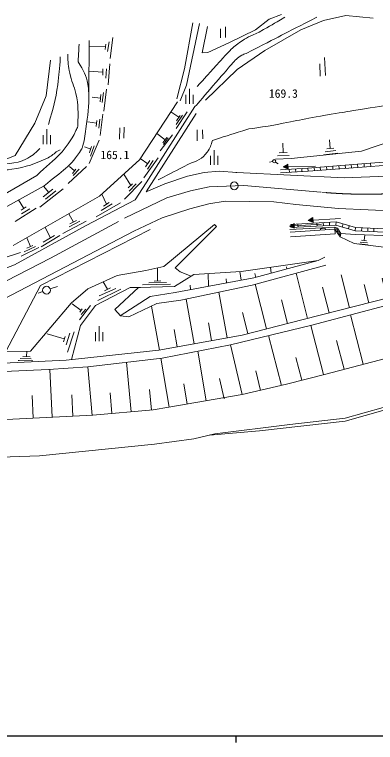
# Model space of a CAD drawing. Units: millimetres, scale not verified. Extents: x 40000 to 680000, y 20000 to 380000.
# Drawn here: x 133703 to 189629, y 204000 to 316746 of the extents above; entities that cross this region are included whole.
import ezdxf
from ezdxf.enums import TextEntityAlignment as Align

# ---------------------------------------------------------------- set-up
doc = ezdxf.new("R2010")
doc.units = ezdxf.units.MM
doc.header["$LTSCALE"] = 1000
doc.linetypes.add('CHAIN', pattern=[18.5, 12, -1.5, 3.5, -1.5])
for name, color, linetype, lineweight in [('M-BGD', 7, 'Continuous', 13), ('M-BMK', 2, 'CHAIN', 13), ('M-TTL-BAND', 7, 'Continuous', 25)]:
    doc.layers.add(name, color=color, linetype=linetype, lineweight=lineweight)
doc.styles.add('ＭＳ ゴシック', font='')
doc.styles.get('ＭＳ ゴシック').set_extended_font_data('MS Gothic')

msp = doc.modelspace()

# ---------------------------------------------------------------- hatches: boundary and pattern name
at = {"layer": 'M-BGD'}
for points in [[(175337, 293162), (176096, 292806), (176077, 293556)], [(179200, 284872), (179970, 284541), (179927, 285290)], [(176288, 283980), (177059, 283649), (177015, 284397)]]:
    msp.add_hatch(color=256, dxfattribs=at).paths.add_polyline_path(points)

# ---------------------------------------------------------------- linework, layer by layer
for p, q in [((163606, 314915), (162788, 310795)), ((166406, 314823), (166406, 313203)), ((165596, 314558), (165627, 313140)), ((145254, 312729), (145192, 304584)), ((148119, 311040), (148378, 312515)), ((148498, 309934), (148918, 313210)), ((147800, 311725), (145247, 311788)), ((147766, 311331), (147838, 312172)), ((181723, 310087), (181864, 307283)), ((148451, 309098), (148223, 305857)), ((180991, 309137), (181038, 307205)), ((147371, 307840), (145218, 307997)), ((147381, 308350), (147361, 307363)), ((147973, 308339), (147859, 306906)), ((163279, 303465), (168186, 308232)), ((147281, 303113), (147510, 304660)), ((147531, 301804), (147977, 305211)), ((160807, 305230), (160807, 302935)), ((147028, 303813), (145734, 303944)), ((146959, 303237), (147094, 304369)), ((160241, 304324), (160241, 302935)), ((161374, 304324), (161374, 302935)), ((154100, 290681), (161660, 302480)), ((146959, 298019), (147380, 301337)), ((154084, 289263), (161827, 301407)), ((159185, 300831), (157946, 301692)), ((158758, 299074), (160471, 301676)), ((158773, 299728), (159739, 301177)), ((158820, 300273), (159381, 301130)), ((146423, 299927), (145059, 300106)), ((146352, 299405), (146476, 300324)), ((146741, 299140), (146897, 300542)), ((138719, 298972), (138719, 296677)), ((149996, 299215), (149975, 297470)), ((150681, 299309), (150660, 297616)), ((162017, 298878), (161985, 297211)), ((162842, 298894), (162858, 297507)), ((138152, 298065), (138152, 296677)), ((139286, 298065), (139286, 296677)), ((157036, 297365), (155733, 298312)), ((156286, 295639), (158171, 298134)), ((156686, 296888), (157288, 297708)), ((145267, 293667), (146824, 297302)), ((156800, 296638), (157527, 297646)), ((175270, 296809), (175333, 295361)), ((182493, 297322), (182629, 296013)), ((191993, 297154), (187442, 295579)), ((145503, 295896), (144519, 296263)), ((145474, 294830), (146066, 296398)), ((164638, 295762), (164638, 293467)), ((187442, 295579), (176582, 294444)), ((183493, 295664), (181856, 295490)), ((183174, 296071), (182083, 295955)), ((154339, 293633), (153193, 294432)), ((153715, 291446), (155959, 294561)), ((164071, 294855), (164071, 293467)), ((165204, 294855), (165204, 293467)), ((176582, 294444), (174164, 294344)), ((176260, 294913), (174448, 294839)), ((175933, 295383), (174727, 295335)), ((183811, 295251), (181629, 295024)), ((142016, 290593), (144841, 293200)), ((143014, 292560), (142224, 293210)), ((154006, 293138), (154671, 294125)), ((154287, 292796), (155180, 294115)), ((173686, 293975), (173195, 293884)), ((174141, 293883), (174558, 293607)), ((180335, 293287), (175337, 293162)), ((179159, 292971), (186854, 293579)), ((182084, 292700), (182044, 293199)), ((183045, 292776), (183006, 293275)), ((184007, 292852), (183968, 293351)), ((184969, 292928), (184929, 293427)), ((185931, 293004), (185891, 293503)), ((186892, 293080), (186853, 293579)), ((186854, 293579), (192854, 294018)), ((186892, 293080), (186856, 293579)), ((186892, 293080), (192891, 293520)), ((187892, 293153), (187855, 293652)), ((188892, 293227), (188855, 293725)), ((142670, 292151), (143221, 292805)), ((142805, 291798), (143740, 292815)), ((151724, 290283), (150622, 292020)), ((179159, 292971), (174906, 292705)), ((179191, 292472), (174937, 292206)), ((176310, 292291), (176271, 292790)), ((177273, 292352), (177234, 292850)), ((178236, 292412), (178198, 292895)), ((179199, 292472), (179159, 292971)), ((179199, 292472), (186892, 293080)), ((180160, 292548), (180121, 293047)), ((181122, 292624), (181083, 293123)), ((138992, 289193), (138206, 290170)), ((150737, 288148), (153417, 290874)), ((151329, 289919), (152004, 290542)), ((151444, 289400), (152555, 290521)), ((152386, 288026), (154100, 290681)), ((137617, 286937), (141242, 289731)), ((138126, 288516), (139653, 289710)), ((138500, 288131), (140120, 289461)), ((147960, 287375), (147211, 288917)), ((135145, 286709), (134320, 288026)), ((146345, 285398), (150116, 287590)), ((147467, 287050), (148350, 287631)), ((133789, 284676), (137060, 286754)), ((134723, 286452), (135526, 286942)), ((134756, 285871), (136067, 286642)), ((147104, 286406), (148817, 287434)), ((142857, 284608), (142108, 285890)), ((141184, 282854), (144777, 284755)), ((142191, 283882), (143801, 284723)), ((142274, 284308), (143323, 284848)), ((181280, 284269), (176288, 283980)), ((183546, 284621), (176479, 284241)), ((177590, 284301), (177629, 283801)), ((184192, 285162), (179200, 284872)), ((180568, 284461), (180607, 283961)), ((181534, 284465), (181570, 284013)), ((182493, 284565), (182532, 284064)), ((183546, 284621), (183495, 284116)), ((183546, 284621), (183495, 284116)), ((186554, 283756), (183546, 284621)), ((184606, 284316), (184468, 283836)), ((137733, 274780), (154730, 283442)), ((139260, 282173), (138426, 283787)), ((183352, 283812), (176377, 283469)), ((183357, 283499), (176393, 283034)), ((183495, 284116), (176528, 283743)), ((181111, 283576), (181853, 283634)), ((181111, 283576), (181130, 283327)), ((181853, 283634), (181872, 283385)), ((183352, 283812), (183357, 283499)), ((183352, 283812), (183741, 283663)), ((184162, 282303), (183357, 283499)), ((183357, 283499), (183411, 282802)), ((186472, 283260), (183495, 284116)), ((183741, 283663), (184257, 282849)), ((185580, 284036), (185442, 283556)), ((186554, 283756), (186472, 283260)), ((186554, 283756), (186472, 283260)), ((193179, 282946), (186472, 283260)), ((193202, 283445), (186554, 283756)), ((187503, 283712), (187480, 283213)), ((188453, 283668), (188430, 283168)), ((189403, 283623), (189380, 283124)), ((136188, 280811), (135591, 282167)), ((137810, 280768), (140725, 282513)), ((138142, 281516), (139873, 282534)), ((183411, 282802), (176469, 282338)), ((184257, 282849), (184162, 282303)), ((186332, 281274), (184162, 282303)), ((186476, 282657), (184257, 282849)), ((192987, 282460), (186476, 282657)), ((187967, 282613), (187859, 281732)), ((135179, 280007), (136931, 280817)), ((135615, 280547), (136529, 280969)), ((193268, 280419), (186332, 281274)), ((188523, 281055), (187051, 281236)), ((188375, 281373), (187271, 281510)), ((188227, 281687), (187491, 281778)), ((134743, 279342), (137450, 280685)), ((155862, 275480), (155866, 277499)), ((173354, 277609), (173473, 276687)), ((175834, 277678), (175896, 277346)), ((163691, 276625), (163756, 274661)), ((168596, 276944), (168807, 275590)), ((170932, 276639), (171103, 276042)), ((179106, 269681), (177323, 276682)), ((185609, 271337), (184314, 276420)), ((148101, 274187), (147430, 275360)), ((154523, 275199), (157244, 275230)), ((155344, 275469), (156351, 275490)), ((166518, 275819), (166554, 275176)), ((139228, 274241), (140347, 274620)), ((146609, 272447), (150192, 274223)), ((146828, 273184), (149403, 274316)), ((147638, 273963), (148583, 274420)), ((153526, 274877), (157888, 274960)), ((160899, 274812), (160943, 274144)), ((172759, 268070), (171010, 274963)), ((182451, 270533), (181437, 274516)), ((188613, 272102), (187890, 274941)), ((137369, 273610), (138091, 273855)), ((166676, 266687), (165379, 273753)), ((144019, 270922), (142611, 271917)), ((161553, 265747), (160280, 272685)), ((176009, 268894), (175081, 272553)), ((143774, 269445), (145467, 271678)), ((143836, 270660), (144200, 271180)), ((144034, 270276), (144740, 271128)), ((156186, 264762), (154936, 271574)), ((169873, 267338), (169052, 270575)), ((187751, 262592), (185756, 270229)), ((146808, 268468), (146808, 266173)), ((164246, 266241), (163745, 268976)), ((181595, 260984), (179604, 268605)), ((141677, 265565), (142290, 267403)), ((141896, 264469), (142965, 267580)), ((146241, 267561), (146241, 266173)), ((147375, 267561), (147375, 266173)), ((158923, 265264), (158427, 267968)), ((141272, 266063), (141563, 266884)), ((175064, 259271), (173035, 267011)), ((184767, 261813), (183609, 266247)), ((168982, 257883), (167193, 265593)), ((135559, 263768), (135622, 264610)), ((163419, 256925), (162096, 264604)), ((134570, 263470), (136294, 263422)), ((134999, 263782), (136128, 263754)), ((151749, 255198), (151067, 262886)), ((157667, 255934), (156363, 263509)), ((178196, 260092), (177268, 263630)), ((139540, 254363), (139175, 261760)), ((145742, 254665), (145075, 262181)), ((171797, 258537), (171099, 261542)), ((160475, 256418), (159940, 259526)), ((166188, 257235), (165460, 260374)), ((154907, 255478), (154625, 258650)), ((136592, 254217), (136418, 257754)), ((142739, 254520), (142577, 257821)), ((148787, 254935), (148502, 258149))]:
    msp.add_line(p, q, dxfattribs=at)
for points in [[(162788, 310795), (163629, 310857), (166885, 312368), (171029, 314362), (173163, 316014), (175095, 316746)], [(168186, 308232), (172509, 311200), (178070, 314378), (181576, 315803), (185057, 316621), (189264, 316177)], [(161320, 315460), (160042, 308325), (158850, 303683)], [(162364, 315358), (160366, 305789), (159350, 303371)], [(120137, 297144), (120301, 296653), (124086, 295578), (129998, 294246), (131868, 294130), (133807, 294901), (136822, 299901), (138621, 304131), (139299, 309669)], [(133476, 280959), (146879, 288616), (153072, 294247), (158964, 303248)], [(145308, 295318), (145370, 295536), (145651, 296295)], [(154084, 289263), (156984, 290514), (160499, 291697), (163106, 292289), (165411, 292476), (168168, 292258)], [(168009, 292271), (168168, 292258), (184759, 291476), (192752, 291784)], [(103213, 275006), (103673, 275712), (111697, 279698), (114774, 282190), (118108, 282096), (123448, 283942), (137141, 291829)], [(112256, 279528), (116162, 279291), (118849, 279707), (120276, 280276), (138316, 290231)], [(70826, 270876), (78289, 271141), (88618, 270907), (104530, 270623), (132049, 270067), (132080, 272736), (152203, 283197), (156573, 285246), (160873, 286663), (163802, 287427), (166341, 287832), (173858, 287723), (177280, 287333), (183887, 286694), (193083, 286294)], [(123065, 276124), (123104, 275021), (129767, 276506), (133703, 277992), (144798, 284086), (152386, 288026)], [(136188, 264622), (142456, 272032), (145042, 274276), (149606, 276348), (154062, 277127), (156850, 277703), (164671, 284230), (164982, 283919), (158580, 277501), (159359, 276877), (161060, 276206)], [(69969, 251407), (79098, 254196), (86221, 256181), (92203, 257513), (99120, 258845), (105476, 259850), (112557, 260551), (118188, 260855), (138939, 261743), (145075, 262181), (156596, 263536), (167193, 265593), (179757, 268642), (203379, 274889), (206362, 275668), (208871, 276042), (225139, 278467), (225886, 278903), (228988, 281700)], [(69609, 243240), (85256, 247934), (94182, 250052), (106614, 252179), (118952, 253347), (145843, 254673), (155190, 255503), (157605, 255924), (168968, 257880), (175859, 259479), (181919, 261068), (205538, 267240), (226739, 272823), (253644, 279877)], [(103213, 275006), (118788, 274721), (134611, 279914)], [(181964, 277946), (170508, 274826), (159468, 272515), (155775, 271965), (151424, 269939), (150105, 270054), (149253, 271051), (152935, 274447), (158491, 274603), (161503, 276482), (168804, 276958), (180769, 278671), (181807, 279149)], [(150078, 270085), (154727, 273099), (158590, 273712), (170765, 275950), (180769, 278671)], [(70005, 252233), (74901, 253928), (81506, 255891), (93315, 258898), (107787, 261188), (120009, 262158), (141694, 263209), (156066, 264740), (168959, 267106), (178446, 269513), (208221, 277096), (190679, 275880), (191378, 272806)], [(69330, 236904), (86916, 242091), (94752, 243964), (102884, 245577), (111780, 246784), (123807, 247914), (137570, 248416), (155377, 250215), (161478, 251026), (164765, 251815), (176351, 253223), (184947, 254254), (199648, 258370), (208796, 262675), (227091, 267083), (244312, 271177), (251212, 272695), (262147, 275595)], [(163896, 251606), (171670, 252286), (184923, 253761), (200454, 258170), (209020, 262443), (244155, 270692), (251257, 272253), (262152, 275445)], [(136188, 264622), (132360, 264541), (137733, 274780)], [(142532, 263298), (143945, 268579), (146258, 271664), (151609, 274445), (153223, 274455)], [(141441, 266539), (141013, 266624), (138769, 267310)], [(134245, 263159), (134404, 263152), (136557, 263103)]]:
    msp.add_lwpolyline(points, dxfattribs=at)
for points in [[(175337, 293162), (176096, 292806), (176077, 293556)], [(179200, 284872), (179970, 284541), (179927, 285290)], [(176288, 283980), (177059, 283649), (177015, 284397)]]:
    msp.add_lwpolyline(points, close=True, dxfattribs=at)
for centre, radius in [((173932, 294021), 250), ((167749, 290215), 600), ((138659, 274050), 600)]:
    msp.add_circle(centre, radius, dxfattribs=at)
for centre, start in [((183491, 283300), 303.92961), ((183759, 282901), 303.92961), ((184028, 282503), 36.15312)]:
    msp.add_arc(centre, 240, start, 123.92961, dxfattribs=at)
for points in [[(180549, 316334), (175081, 313530), (175081, 313530), (169613, 310726)], [(171622, 314033), (173609, 315178), (173609, 315178), (175595, 316323)], [(143557, 309429), (143626, 310789), (143626, 310789), (143695, 312149)], [(162018, 305620), (164402, 308249), (164402, 308249), (166785, 310878)], [(198125, 303834), (192532, 302900), (192532, 302900), (186939, 301965)], [(182754, 301331), (177885, 300403), (177885, 300403), (173017, 299475)], [(186939, 301965), (184847, 301648), (184847, 301648), (182754, 301331)], [(170026, 299031), (167199, 298143), (167199, 298143), (164371, 297255)], [(173017, 299475), (171522, 299253), (171522, 299253), (170026, 299031)], [(160679, 293563), (158330, 292359), (158330, 292359), (155982, 291156)]]:
    msp.add_open_spline(points, degree=3, dxfattribs=at)
for points, knots in [([(166785, 310878), (167555, 311637), (167836, 311876), (168585, 312420), (169671, 313211), (170189, 313396), (171622, 314033)], [0, 0, 0, 0, 1, 1, 1, 2, 2, 2, 2]), ([(140784, 310188), (140686, 308161), (140624, 307544), (140386, 305865), (140041, 303425), (139752, 302561), (138961, 299719)], [0, 0, 0, 0, 1, 1, 1, 2, 2, 2, 2]), ([(143509, 299479), (143547, 301764), (143632, 302583), (143214, 304505), (142939, 305767), (142494, 306400), (142248, 307668), (142027, 308803), (141997, 309251), (141936, 310612)], [0, 0, 0, 0, 1, 1, 1, 2, 2, 2, 3, 3, 3, 3]), ([(169613, 310726), (169294, 310629), (169182, 310567), (168920, 310435), (168172, 310061), (167956, 309718), (167310, 309023)], [0, 0, 0, 0, 1, 1, 1, 2, 2, 2, 2]), ([(138316, 290231), (141113, 292563), (142410, 293201), (144071, 295876), (144108, 295936), (144141, 295965), (144164, 296032), (144556, 297174), (144574, 297873), (144741, 299070), (145038, 301210), (145272, 302425), (145192, 304584), (145172, 305122), (145153, 305424), (145068, 305955), (144834, 307416), (144379, 307963), (143557, 309429)], [0, 0, 0, 0, 1, 1, 1, 2, 2, 2, 3, 3, 3, 4, 4, 4, 5, 5, 5, 6, 6, 6, 6]), ([(167310, 309023), (167310, 309023), (167310, 309023), (167310, 309023), (166224, 307766), (162658, 303635), (161660, 302480)], [0, 0, 0, 0, 1, 1, 1, 2, 2, 2, 2]), ([(137141, 291829), (140128, 294645), (141684, 295512), (143205, 298778), (143331, 299048), (143405, 299155), (143509, 299479)], [0, 0, 0, 0, 1, 1, 1, 2, 2, 2, 2]), ([(164371, 297255), (164168, 296450), (163994, 296076), (163553, 295432), (162796, 294327), (161990, 294120), (160679, 293563)], [0, 0, 0, 0, 1, 1, 1, 2, 2, 2, 2]), ([(140788, 295815), (140594, 295720), (140539, 295685), (140383, 295597), (139774, 295253), (139551, 294865), (138918, 294569), (136820, 293586), (135552, 293137), (133263, 292777), (131743, 292538), (130854, 292843), (129337, 293104), (127895, 293353), (127128, 293692), (125692, 293977), (124407, 294231), (122494, 294478), (122379, 294496), (122379, 294496), (122379, 294496), (122379, 294496)], [0, 0, 0, 0, 1, 1, 1, 2, 2, 2, 3, 3, 3, 4, 4, 4, 5, 5, 5, 6, 6, 6, 7, 7, 7, 7]), ([(137605, 295981), (136794, 295158), (136385, 294844), (135456, 294345), (134038, 293583), (131589, 293585), (131413, 293550), (131413, 293550), (131413, 293550), (131413, 293550)], [0, 0, 0, 0, 1, 1, 1, 2, 2, 2, 3, 3, 3, 3])]:
    msp.add_open_spline(points, degree=3, knots=knots, dxfattribs=at)
at = {"layer": 'M-BMK'}
msp.add_lwpolyline([(70946, 273610), (77201, 273528), (86038, 273226), (109214, 272400), (112626, 272203), (118826, 272244), (123624, 272732), (127979, 273753), (132434, 275498), (139277, 279003), (150758, 285203), (157325, 288373), (160955, 289460), (163837, 290068), (169227, 290270), (181328, 289222), (182044, 289159)], dxfattribs=at)
msp.add_arc((188220, 367734), 78818, 265.50563, 273.36031, dxfattribs=at)
at = {"layer": 'M-TTL-BAND'}
for p, q in [((40000, 205000), (579000, 205000)), ((168000, 205000), (168000, 204000))]:
    msp.add_line(p, q, dxfattribs=at)

# ---------------------------------------------------------------- texts
at = {"layer": 'M-BGD', "style": 'ＭＳ ゴシック'}
for s, p in [('169.3', (173118, 303460)), ('165.1', (147011, 293954))]:
    msp.add_text(s, height=1320, dxfattribs=at).set_placement(p, align=Align.BOTTOM_LEFT)

doc.saveas('drawing.dxf')
